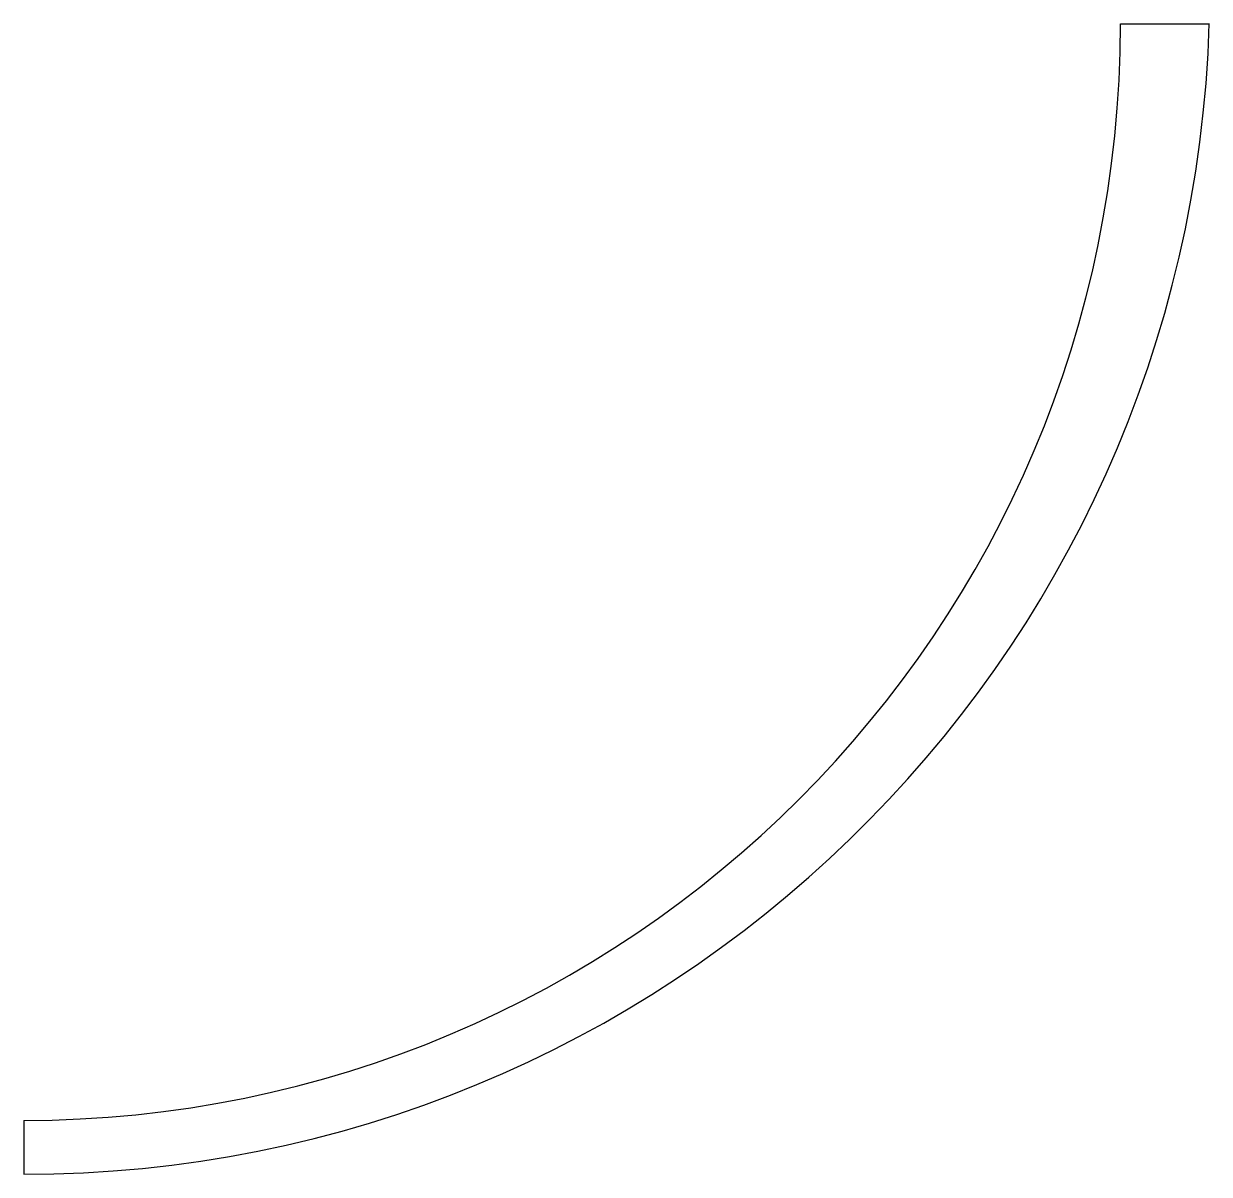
# Model space of a CAD drawing. Header units: millimetres. Extents: x 0 to 11.3, y -12.9 to -1.9.
import ezdxf

# ---------------------------------------------------------------- set-up
doc = ezdxf.new("R2010")
doc.units = ezdxf.units.MM

msp = doc.modelspace()

# ---------------------------------------------------------------- linework, layer by layer
at = {"color": 7, "linetype": 'Continuous'}
for p, q in [((10.487, -1.908), (11.337, -1.908)), ((0, -12.395), (0, -12.91))]:
    msp.add_line(p, q, dxfattribs=at)
for centre, radius, end in [((0, -1.568), 11.342, 358.2854), ((0, -1.908), 10.487, 0)]:
    msp.add_arc(centre, radius, 270, end, dxfattribs=at)

doc.saveas('drawing.dxf')
